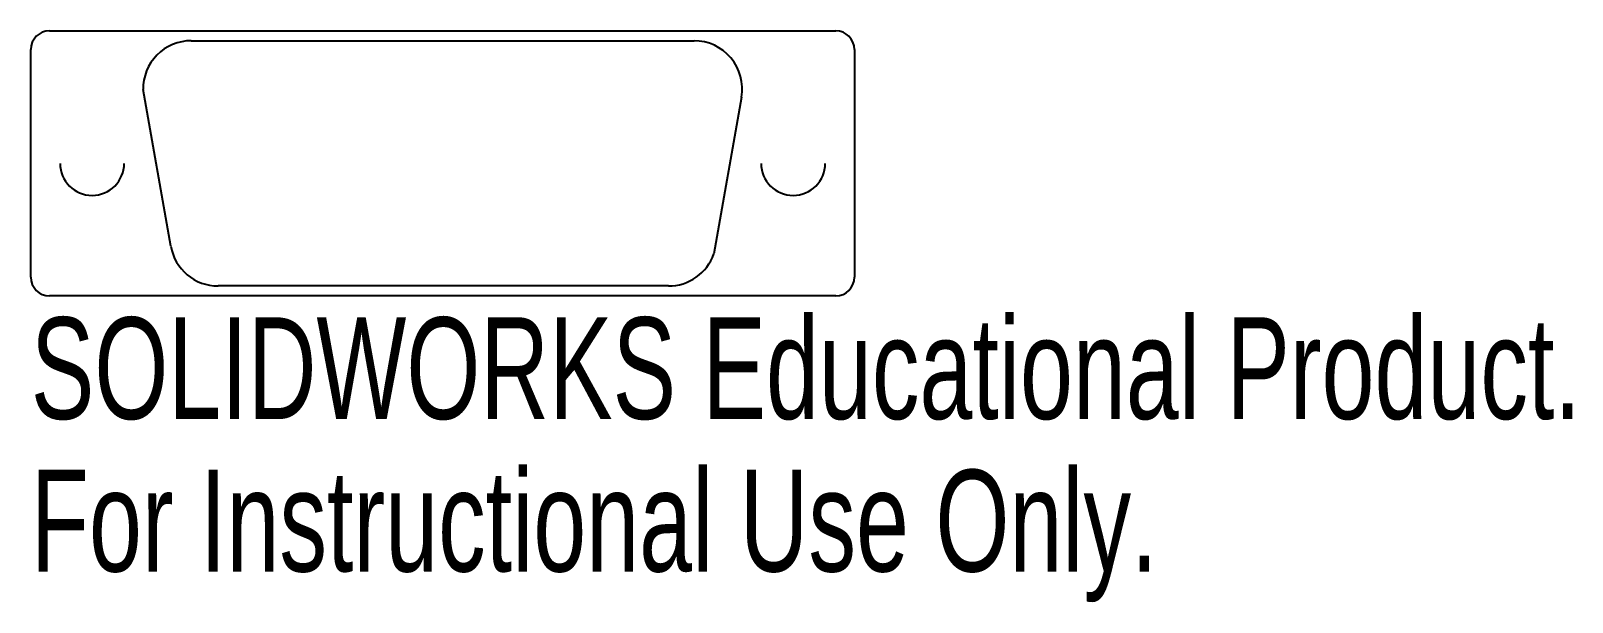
# Model space of a CAD drawing. Header units: millimetres. Extents: x -39.2 to 34.1, y -14.6 to 12.6.
import ezdxf

# ---------------------------------------------------------------- set-up
doc = ezdxf.new("R2010")
doc.units = ezdxf.units.MM
doc.styles.add('SLDTEXTSTYLE0', font='TXT', dxfattribs={"width": 0.7})

msp = doc.modelspace()

# ---------------------------------------------------------------- linework, layer by layer
at = {"color": 7, "linetype": 'Continuous', "lineweight": 25}
for p, q in [((-38.261, 12.6), (-0.889, 12.6)), ((-31.526, 12.129), (-7.624, 12.129)), ((-39.15, 0.889), (-39.15, 11.711)), ((0, 11.711), (0, 0.889)), ((-32.498, 2.359), (-33.811, 9.808)), ((-5.373, 9.446), (-6.687, 1.996)), ((-0.889, 0), (-38.261, 0)), ((-8.843, 0.47), (-30.247, 0.47))]:
    msp.add_line(p, q, dxfattribs=at)
for centre, radius, start, end in [((-38.261, 11.711), 0.889, 90, 180), ((-0.889, 11.711), 0.889, 0, 90), ((-31.526, 9.842), 2.286, 90, 180.87323), ((-7.624, 9.842), 2.286, 350, 90), ((-36.237, 6.299), 1.524, 180, 0), ((-2.913, 6.299), 1.524, 180, 0), ((-30.247, 2.756), 2.286, 190, 270), ((-8.843, 2.756), 2.286, 270, 340.57944), ((-38.261, 0.889), 0.889, 180, 270), ((-0.889, 0.889), 0.889, 270, 0)]:
    msp.add_arc(centre, radius, start, end, dxfattribs=at)

# ---------------------------------------------------------------- texts
at = {"color": 7, "linetype": 'Continuous', "char_height": 4.83362, "attachment_point": 1, "style": 'SLDTEXTSTYLE0'}
for s, insert in [('SOLIDWORKS Educational Product.', (-39.15, -1.02)), ('For Instructional Use Only.', (-39.15, -8.27))]:
    msp.add_mtext(s, dxfattribs=dict(at, insert=insert))

doc.saveas('drawing.dxf')
